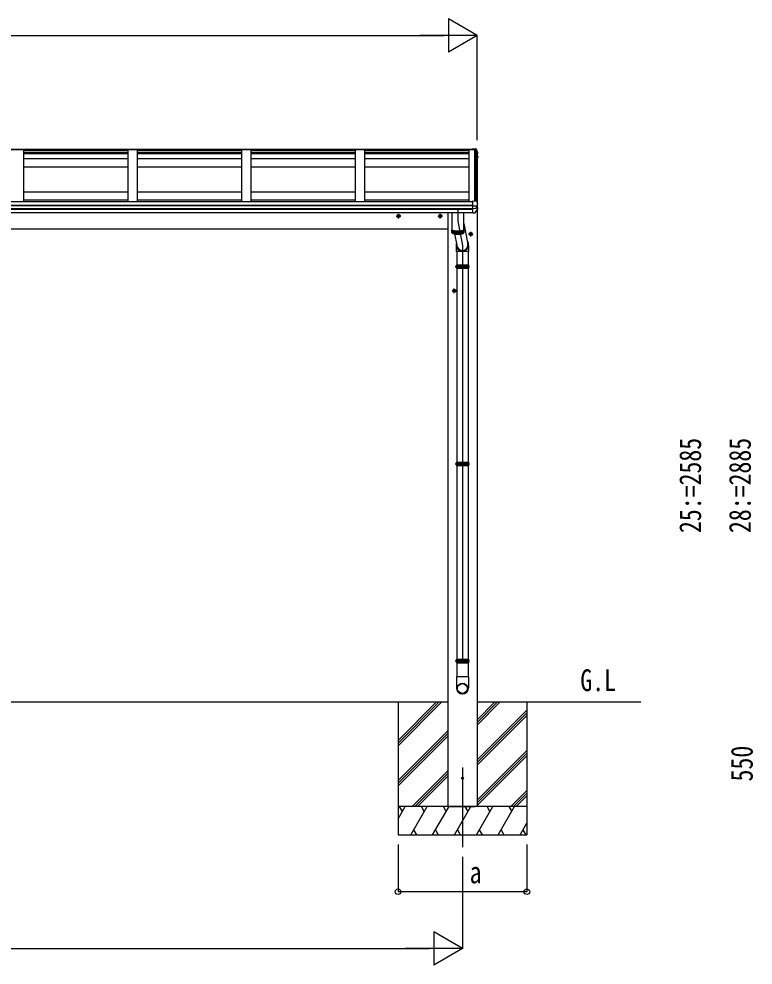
# Model space of a CAD drawing. Units: millimetres, scale not verified. Extents: x -14718 to 14718, y -10395 to 10395.
# Drawn here: x -6586 to -2710, y -6225 to -1229 of the extents above; entities that cross this region are included whole.
import ezdxf
from ezdxf.enums import TextEntityAlignment as Align

# ---------------------------------------------------------------- set-up
doc = ezdxf.new("R2010")
doc.units = ezdxf.units.MM
doc.header["$LTSCALE"] = 50
for name, color, linetype in [('0-2_USER1', 3, 'Continuous'), ('0-3_YKK_12', 2, 'Continuous'), ('0-4_YKK_13', 4, 'Continuous'), ('0-5_YKK_A1', 4, 'Continuous'), ('0-6_YKK_D', 6, 'Continuous')]:
    doc.layers.add(name, color=color, linetype=linetype)
doc.styles.add('ＭＳ ゴシック', font='')
doc.styles.get('ＭＳ ゴシック').set_extended_font_data('MS Gothic')

msp = doc.modelspace()

# ---------------------------------------------------------------- linework, layer by layer
at = {"layer": '0-3_YKK_12'}
for p, q in [((-4244.43, -2425.26), (-4244.43, -4632.96)), ((-4244.43, -5181.55), (-4244.43, -5602.63))]:
    msp.add_line(p, q, dxfattribs=at)
msp.add_lwpolyline([(-4268.43, -2236.22), (-4268.43, -2297.25), (-4244.43, -2425.26)], dxfattribs=at)
at = {"layer": '0-4_YKK_13'}
for p, q in [((-4188.93, -1913.52), (-4188.93, -1913.51)), ((-4188.93, -1913.51), (-4174.77, -1914.29)), ((-4188.93, -1913.51), (-4188.93, -1915.95)), ((-4188.93, -1916.37), (-4188.93, -1915.95)), ((-4185.93, -1916.37), (-4188.93, -1916.37)), ((-4185.93, -1916.37), (-4185.93, -1919.6)), ((-4185.93, -1918.61), (-4175.1, -1919.22)), ((-4175.1, -1919.6), (-4185.93, -1919.6)), ((-4175.1, -1919.22), (-4174.73, -1916.74)), ((-4175.1, -1919.22), (-4175.1, -1919.64)), ((-4174.95, -1919.43), (-4174.73, -1917.94)), ((-4173.75, -1919.49), (-4174.95, -1919.43)), ((-4166.93, -1939.23), (-4166.36, -1939.12)), ((-4166.93, -1939.58), (-4166.36, -1939.47)), ((-4165.51, -1940.83), (-4166.93, -1941.11)), ((-4164.46, -1935.54), (-4164.46, -1939.56)), ((-4166.93, -1952.89), (-4165.79, -1953.03)), ((-4166.93, -1956.9), (-4165.11, -1957.26)), ((-4166.08, -1958.59), (-4166.93, -1958.43)), ((-4164.1, -1954.15), (-4164.09, -1954.21)), ((-4164.05, -1954.48), (-4164.05, -1958.53)), ((-4188.93, -2190.39), (-4188.93, -2190.07)), ((-4188.93, -2191.08), (-4188.93, -2190.39)), ((-4188.93, -2213.28), (-4188.93, -2191.08)), ((-4188.93, -2214.54), (-4188.93, -2213.28)), ((-4188.93, -2215.38), (-4188.93, -2214.54)), ((-4188.93, -2215.38), (-4174.14, -2215.48)), ((-4188.93, -2229.24), (-4188.93, -2215.38)), ((-4188.93, -2229.24), (-4174.14, -2229.04)), ((-4188.93, -2231.15), (-4188.93, -2229.24)), ((-4188.93, -2232.67), (-4188.93, -2231.15)), ((-4188.93, -2253.14), (-4188.93, -2232.67)), ((-4172.48, -2215.39), (-4166.1, -2214.6)), ((-4171.93, -2215.32), (-4171.93, -2229.11)), ((-4171.93, -2223.1), (-4164.7, -2224.51)), ((-4165.23, -2214.45), (-4165.16, -2214.44)), ((-4165.23, -2214.45), (-4165.23, -2214.45)), ((-4164.36, -2213.46), (-4164.36, -2206.95)), ((-4163.89, -2232.02), (-4163.89, -2225.49)), ((-4570.42, -2269.8), (-4593.42, -2269.8)), ((-4581.92, -2282.31), (-4581.92, -2257.29)), ((-4350.42, -2269.8), (-4373.42, -2269.8)), ((-4361.92, -2282.31), (-4361.92, -2257.29)), ((-4300.43, -2250.76), (-4300.43, -2340.41)), ((-4236.43, -2340.41), (-4236.43, -2250.76)), ((-4188.93, -2253.55), (-4177.34, -2252.92)), ((-4188.93, -2253.55), (-4188.93, -2253.14)), ((-4176.55, -2252.46), (-4176.56, -2252.48)), ((-4300.43, -2341.38), (-4300.43, -2356.83)), ((-4299.85, -2358.38), (-4299.85, -2342.93)), ((-4298.61, -2344.12), (-4298.61, -2359.57)), ((-4296.8, -2360.66), (-4296.8, -2345.2)), ((-4294.43, -2346.2), (-4294.43, -2361.66)), ((-4291.56, -2362.55), (-4291.56, -2347.1)), ((-4288.25, -2363.33), (-4288.25, -2347.88)), ((-4247.13, -2347.55), (-4247.13, -2363.01)), ((-4244.03, -2346.73), (-4244.03, -2362.19)), ((-4241.41, -2345.81), (-4241.41, -2361.26)), ((-4239.31, -2344.81), (-4239.31, -2360.26)), ((-4237.78, -2343.76), (-4237.78, -2359.21)), ((-4236.43, -2308.29), (-4215.48, -2418.9)), ((-4236.43, -2356.83), (-4236.43, -2341.38)), ((-4286.62, -2363.65), (-4274.03, -2424.39)), ((-4284.54, -2348.53), (-4284.54, -2363.98)), ((-4280.53, -2349.04), (-4280.53, -2364.5)), ((-4276.29, -2349.4), (-4276.29, -2364.86)), ((-4271.89, -2349.61), (-4271.89, -2365.06)), ((-4267.43, -2349.65), (-4267.43, -2365.11)), ((-4262.99, -2349.53), (-4262.99, -2364.99)), ((-4258.66, -2349.26), (-4258.66, -2364.71)), ((-4254.52, -2348.83), (-4254.52, -2364.29)), ((-4250.65, -2348.26), (-4250.65, -2363.71)), ((-4188.92, -2364.8), (-4211.92, -2364.8)), ((-4200.42, -2377.31), (-4200.42, -2352.29)), ((-4277.82, -2424.74), (-4277.82, -2456.33)), ((-4211.82, -2425.16), (-4211.82, -2456.33)), ((-4211.82, -2456.33), (-4277.82, -2456.33)), ((-4274.28, -2456.33), (-4274.28, -2527.33)), ((-4214.58, -2456.33), (-4214.58, -2527.33)), ((-4282.43, -2536.33), (-4206.43, -2536.33)), ((-4277.03, -2529.33), (-4211.83, -2529.33)), ((-4277.03, -2543.33), (-4211.83, -2543.33)), ((-4276.43, -2527.33), (-4212.43, -2527.33)), ((-4276.43, -2527.33), (-4276.43, -2529.33)), ((-4276.43, -2543.33), (-4276.43, -2545.33)), ((-4276.43, -2545.33), (-4212.43, -2545.33)), ((-4274.28, -2545.33), (-4274.28, -3568.78)), ((-4214.58, -2545.33), (-4214.58, -3568.78)), ((-4212.43, -2527.33), (-4212.43, -2529.33)), ((-4212.43, -2543.33), (-4212.43, -2545.33)), ((-4275.92, -2664.8), (-4298.92, -2664.8)), ((-4287.42, -2677.31), (-4287.42, -2652.29)), ((-4282.43, -3577.78), (-4206.43, -3577.78)), ((-4277.03, -3570.78), (-4211.83, -3570.78)), ((-4277.03, -3584.78), (-4211.83, -3584.78)), ((-4276.43, -3568.78), (-4212.43, -3568.78)), ((-4276.43, -3568.78), (-4276.43, -3570.78)), ((-4276.43, -3584.78), (-4276.43, -3586.78)), ((-4276.43, -3586.78), (-4212.43, -3586.78)), ((-4274.28, -3586.78), (-4274.28, -4610.23)), ((-4214.58, -3586.78), (-4214.58, -4610.23)), ((-4212.43, -3568.78), (-4212.43, -3570.78)), ((-4212.43, -3584.78), (-4212.43, -3586.78)), ((-4282.43, -4619.23), (-4206.43, -4619.23)), ((-4277.03, -4612.23), (-4211.83, -4612.23)), ((-4277.03, -4626.23), (-4211.83, -4626.23)), ((-4276.43, -4610.23), (-4212.43, -4610.23)), ((-4276.43, -4610.23), (-4276.43, -4612.23)), ((-4276.43, -4626.23), (-4276.43, -4628.23)), ((-4276.43, -4628.23), (-4212.43, -4628.23)), ((-4274.28, -4628.23), (-4274.28, -4702.5)), ((-4214.58, -4628.23), (-4214.58, -4702.5)), ((-4212.43, -4610.23), (-4212.43, -4612.23)), ((-4212.43, -4626.23), (-4212.43, -4628.23)), ((-4212.58, -4702.5), (-4276.28, -4702.5)), ((-4276.28, -4702.5), (-4276.28, -4761.77)), ((-4212.58, -4702.5), (-4212.58, -4761.77))]:
    msp.add_line(p, q, dxfattribs=at)
for points in [[(-4188.93, -1915.95), (-4174.73, -1916.74), (-4174.73, -1917.94), (-4173.61, -1918)], [(-4175.03, -1919.64), (-4174.95, -1919.08), (-4174.95, -1919.43)], [(-4172.12, -1915.49), (-4167.88, -1926.1), (-4164.53, -1935.05), (-4164.47, -1935.32), (-4164.46, -1935.38)], [(-4172.12, -1919.06), (-4171.13, -1921.55), (-4170.15, -1924.05), (-4169.18, -1926.55), (-4168.22, -1929.05), (-4167.28, -1931.56), (-4166.35, -1934.08), (-4165.43, -1936.6), (-4164.53, -1939.13)], [(-4164.46, -1935.38), (-4164.46, -1935.49), (-4164.46, -1935.54)], [(-4164.23, -1959.17), (-4165.69, -1961.72), (-4166.93, -1963.84)], [(-4164.09, -1954.17), (-4164.06, -1954.34), (-4164.06, -1954.48)], [(-4188.93, -2190.07), (-4174.93, -2190.75), (-4174.93, -2185.1), (-4173.17, -2185.2)], [(-4172.29, -2185.82), (-4171.26, -2188.4), (-4170.24, -2190.99), (-4169.23, -2193.58), (-4168.24, -2196.18), (-4167.26, -2198.78), (-4166.3, -2201.39), (-4165.35, -2204), (-4164.41, -2206.62)], [(-4172.48, -2215.39), (-4172.73, -2215.42), (-4172.88, -2215.43)], [(-4167.71, -2214.68), (-4166.47, -2214.64), (-4165.23, -2214.45)], [(-4164.41, -2206.62), (-4164.37, -2206.83), (-4164.36, -2206.95)], [(-4581.92, -2277.31), (-4588.42, -2273.55), (-4588.42, -2266.05), (-4581.92, -2262.29)], [(-4581.92, -2277.31), (-4575.42, -2273.55), (-4575.42, -2266.05), (-4581.92, -2262.29)], [(-4361.92, -2277.31), (-4368.42, -2273.55), (-4368.42, -2266.05), (-4361.92, -2262.29)], [(-4361.92, -2277.31), (-4355.42, -2273.55), (-4355.42, -2266.05), (-4361.92, -2262.29)], [(-4300.43, -2340.41), (-4300.43, -2340.55), (-4300.32, -2341.11), (-4300.06, -2341.67), (-4299.66, -2342.22), (-4299.12, -2342.76), (-4298.44, -2343.29), (-4297.62, -2343.81), (-4296.67, -2344.31), (-4295.59, -2344.79), (-4294.38, -2345.26), (-4293.06, -2345.7), (-4291.62, -2346.12), (-4290.08, -2346.51), (-4288.44, -2346.87), (-4286.71, -2347.21), (-4284.9, -2347.51), (-4283.01, -2347.78), (-4281.05, -2348.02), (-4279.04, -2348.23), (-4276.97, -2348.39), (-4274.87, -2348.52), (-4272.74, -2348.62), (-4270.59, -2348.67), (-4268.43, -2348.69)], [(-4300.38, -2340.89), (-4300.39, -2340.96), (-4300.43, -2341.52), (-4300.32, -2342.08), (-4300.06, -2342.63), (-4299.66, -2343.18), (-4299.12, -2343.72), (-4298.44, -2344.25), (-4297.62, -2344.77), (-4296.67, -2345.27), (-4295.59, -2345.76), (-4294.38, -2346.22), (-4293.06, -2346.67), (-4291.62, -2347.08), (-4290.08, -2347.48), (-4288.44, -2347.84), (-4286.71, -2348.17), (-4284.9, -2348.48), (-4283.01, -2348.75), (-4281.05, -2348.99), (-4279.04, -2349.19), (-4276.97, -2349.36), (-4274.87, -2349.49), (-4272.74, -2349.58), (-4270.59, -2349.64), (-4268.43, -2349.66)], [(-4298.73, -2343.08), (-4298.28, -2343.54), (-4297.64, -2344.06), (-4296.86, -2344.57), (-4295.96, -2345.07), (-4294.92, -2345.55), (-4293.76, -2346), (-4292.48, -2346.44), (-4291.09, -2346.85), (-4289.59, -2347.24), (-4287.99, -2347.6), (-4286.31, -2347.93), (-4284.54, -2348.23), (-4282.69, -2348.5), (-4280.78, -2348.74), (-4278.81, -2348.94), (-4276.79, -2349.1), (-4274.74, -2349.23), (-4272.65, -2349.33), (-4270.55, -2349.38), (-4268.43, -2349.4)], [(-4268.43, -2348.69), (-4266.27, -2348.67), (-4264.12, -2348.62), (-4261.99, -2348.52), (-4259.89, -2348.39), (-4257.83, -2348.23), (-4255.81, -2348.02), (-4253.85, -2347.78), (-4251.96, -2347.51), (-4250.15, -2347.21), (-4248.42, -2346.87), (-4246.78, -2346.51), (-4245.24, -2346.12), (-4243.8, -2345.7), (-4242.48, -2345.26), (-4241.27, -2344.79), (-4240.19, -2344.31), (-4239.24, -2343.81), (-4238.42, -2343.29), (-4237.74, -2342.76), (-4237.2, -2342.22), (-4236.8, -2341.67), (-4236.54, -2341.11), (-4236.44, -2340.55), (-4236.43, -2340.41)], [(-4268.43, -2349.66), (-4266.27, -2349.64), (-4264.12, -2349.58), (-4261.99, -2349.49), (-4259.89, -2349.36), (-4257.83, -2349.19), (-4255.81, -2348.99), (-4253.85, -2348.75), (-4251.96, -2348.48), (-4250.15, -2348.17), (-4248.42, -2347.84), (-4246.78, -2347.48), (-4245.24, -2347.08), (-4243.8, -2346.67), (-4242.48, -2346.22), (-4241.27, -2345.76), (-4240.19, -2345.27), (-4239.24, -2344.77), (-4238.42, -2344.25), (-4237.74, -2343.72), (-4237.2, -2343.18), (-4236.8, -2342.63), (-4236.54, -2342.08), (-4236.44, -2341.52), (-4236.47, -2340.96), (-4236.49, -2340.89)], [(-4268.43, -2349.4), (-4266.32, -2349.38), (-4264.21, -2349.33), (-4262.12, -2349.23), (-4260.07, -2349.1), (-4258.05, -2348.94), (-4256.08, -2348.74), (-4254.17, -2348.5), (-4252.32, -2348.23), (-4250.55, -2347.93), (-4248.87, -2347.6), (-4247.27, -2347.24), (-4245.77, -2346.85), (-4244.38, -2346.44), (-4243.1, -2346), (-4241.94, -2345.55), (-4240.91, -2345.07), (-4240, -2344.57), (-4239.22, -2344.06), (-4238.58, -2343.54), (-4238.14, -2343.08)], [(-4300.43, -2356.83), (-4300.43, -2356.97), (-4300.32, -2357.53), (-4300.06, -2358.09), (-4299.66, -2358.64), (-4299.12, -2359.18), (-4298.44, -2359.71), (-4297.62, -2360.23), (-4296.67, -2360.73), (-4295.59, -2361.21), (-4294.38, -2361.68), (-4293.06, -2362.12), (-4291.62, -2362.54), (-4290.08, -2362.93), (-4288.44, -2363.29), (-4286.71, -2363.63), (-4284.9, -2363.93), (-4283.01, -2364.21), (-4281.05, -2364.44), (-4279.04, -2364.65), (-4276.97, -2364.81), (-4274.87, -2364.94), (-4272.74, -2365.04), (-4270.59, -2365.1), (-4268.43, -2365.11)], [(-4268.43, -2365.11), (-4266.27, -2365.1), (-4264.12, -2365.04), (-4261.99, -2364.94), (-4259.89, -2364.81), (-4257.83, -2364.65), (-4255.81, -2364.44), (-4253.85, -2364.21), (-4251.96, -2363.93), (-4250.15, -2363.63), (-4248.42, -2363.29), (-4246.78, -2362.93), (-4245.24, -2362.54), (-4243.8, -2362.12), (-4242.48, -2361.68), (-4241.27, -2361.21), (-4240.19, -2360.73), (-4239.24, -2360.23), (-4238.42, -2359.71), (-4237.74, -2359.18), (-4237.2, -2358.64), (-4236.8, -2358.09), (-4236.54, -2357.53), (-4236.44, -2356.97), (-4236.43, -2356.83)], [(-4200.42, -2372.31), (-4206.92, -2368.55), (-4206.92, -2361.05), (-4200.42, -2357.29)], [(-4200.42, -2372.31), (-4193.92, -2368.55), (-4193.92, -2361.05), (-4200.42, -2357.29)], [(-4287.42, -2672.31), (-4293.92, -2668.55), (-4293.92, -2661.05), (-4287.42, -2657.29)], [(-4287.42, -2672.31), (-4280.92, -2668.55), (-4280.92, -2661.05), (-4287.42, -2657.29)]]:
    msp.add_lwpolyline(points, dxfattribs=at)
for centre, radius in [((-4581.92, -2269.8), 8.5), ((-4581.92, -2269.8), 7.7), ((-4581.92, -2269.8), 6.5), ((-4361.92, -2269.8), 8.5), ((-4361.92, -2269.8), 7.7), ((-4361.92, -2269.8), 6.5), ((-4200.42, -2364.8), 8.5), ((-4200.42, -2364.8), 7.7), ((-4200.42, -2364.8), 6.5), ((-4287.42, -2664.8), 8.5), ((-4287.42, -2664.8), 7.7), ((-4287.42, -2664.8), 6.5), ((-4244.43, -5237.5), 5)]:
    msp.add_circle(centre, radius, dxfattribs=at)
for centre, radius, start, end in [((-4174.35, -1916.87), 2.62, 31.83445, 99.24), ((-4173.77, -1919.79), 0.3, 21.99494, 87.04231), ((-4173.7, -1919.7), 1.7, 22.00225, 87.0423), ((-4635.87, -2106.05), 498.52, 19.56907, 21.95354), ((-4166.42, -1938.83), 0.3, 280.95393, 327.06409), ((-4166.42, -1939.18), 0.299, 280.88931, 19.51522), ((-4165.75, -1939.56), 1.3, 280.88938, 19.44863), ((-4598.69, -1710.28), 499.04, 329.90411, 330.14673), ((-4598.69, -1710.62), 499.04, 329.90411, 330.14673), ((-4166.13, -1958.89), 0.299, 330.19129, 79.12168), ((-4165.81, -1955.37), 2.32, 60.30373, 87.34859), ((-4165.36, -1954.44), 1.3, 10.02543, 80.23195), ((-4165.35, -1958.53), 1.3, 330.27138, 79.1216), ((-4173.22, -2186.19), 1, 22.05378, 87.04045), ((-4558.83, -1998.31), 459.05, 326.38357, 329.32444), ((-4171.59, -2212.76), 16.37, 265.48312, 268.58725), ((-4165.36, -2213.46), 1, 281.45361, 0), ((-4164.89, -2225.49), 0.998, 0.05121, 79.086), ((-4164.89, -2232.02), 1, 329.32149, 0), ((-4177.4, -2251.92), 1, 273.10735, 326.38063), ((-4250.18, -2536.33), 27.75, 165.38919, 194.61079), ((-4238.68, -2536.33), 27.75, 0, 14.61083), ((-4238.68, -2536.33), 27.75, 345.38917, 0), ((-4250.18, -3577.78), 27.75, 165.38919, 194.61079), ((-4238.68, -3577.78), 27.75, 0, 14.61083), ((-4238.68, -3577.78), 27.75, 345.38917, 0), ((-4250.18, -4619.23), 27.75, 165.38919, 194.61079), ((-4238.68, -4619.23), 27.75, 0, 14.61083), ((-4238.68, -4619.23), 27.75, 345.38917, 0), ((-4245.28, -4761.77), 31, 180, 270), ((-4243.58, -4761.77), 31, 270, 0)]:
    msp.add_arc(centre, radius, start, end, dxfattribs=at)
for centre, major_axis, ratio, start_param, end_param in [((-4172.78, -2207.87), (9.96, 2.12), 0.734427, 4.4222801, 4.5475838), ((-4172.78, -2236.64), (-9.97, 1.96), 0.736539, 4.8664216, 4.9917253), ((-4172.93, -2228.92), (-1, 0.195), 0.067217, 2.8005545, 3.1546872), ((-4244.82, -2421.65), (-33, -3.09), 0.972144, 5.9483105, 9.9868542), ((-4244.75, -2421.65), (-2.75, 29.4), 0.995638, 1.5340799, 4.7830083)]:
    msp.add_ellipse(centre, major_axis=major_axis, ratio=ratio, start_param=start_param, end_param=end_param, dxfattribs=at)
for major_axis in [(-28.29, 0), (-25.83, 0)]:
    msp.add_ellipse((-4244.43, -4764.59), major_axis=major_axis, ratio=0.996195, dxfattribs=at)
at = {"layer": '0-5_YKK_A1'}
for p, q in [((-10185.93, -1918.07), (-4185.93, -1918.07)), ((-6560.93, -1919.64), (-6610.93, -1919.64)), ((-6560.93, -1919.64), (-6560.93, -2193.1)), ((-6010.93, -1925.12), (-6560.93, -1925.12)), ((-6010.93, -1935.15), (-6560.93, -1935.15)), ((-6010.93, -1940.01), (-6560.93, -1940.01)), ((-6010.93, -1941.52), (-6560.93, -1941.52)), ((-5960.93, -1919.64), (-6010.93, -1919.64)), ((-6010.93, -1919.64), (-6010.93, -2193.1)), ((-5960.93, -1919.64), (-5960.93, -2193.1)), ((-5410.93, -1925.12), (-5960.93, -1925.12)), ((-5410.93, -1935.15), (-5960.93, -1935.15)), ((-5410.93, -1940.01), (-5960.93, -1940.01)), ((-5410.93, -1941.52), (-5960.93, -1941.52)), ((-5360.93, -1919.64), (-5410.93, -1919.64)), ((-5410.93, -1919.64), (-5410.93, -2193.1)), ((-5360.93, -1919.64), (-5410.93, -1919.64)), ((-5360.93, -1919.64), (-5360.93, -2193.1)), ((-4810.93, -1925.12), (-5360.93, -1925.12)), ((-4810.93, -1935.15), (-5360.93, -1935.15)), ((-4810.93, -1940.01), (-5360.93, -1940.01)), ((-4810.93, -1941.52), (-5360.93, -1941.52)), ((-4760.93, -1919.64), (-4810.93, -1919.64)), ((-4810.93, -1919.64), (-4810.93, -2193.1)), ((-4760.93, -1919.64), (-4760.93, -2193.1)), ((-4210.93, -1925.12), (-4760.93, -1925.12)), ((-4210.93, -1935.15), (-4760.93, -1935.15)), ((-4210.93, -1940.01), (-4760.93, -1940.01)), ((-4210.93, -1941.52), (-4760.93, -1941.52)), ((-4174.05, -1919.64), (-4210.93, -1919.64)), ((-4210.93, -1919.64), (-4210.93, -2193.1)), ((-4185.93, -1919.64), (-4185.93, -1916.37)), ((-4179.63, -2190.52), (-4179.63, -1919.64)), ((-4166.93, -1938.2), (-4174.05, -1919.64)), ((-4173.93, -1919.96), (-4173.93, -2185.16)), ((-4166.93, -1938.2), (-4166.93, -2199.67)), ((-6010.93, -1968.48), (-6560.93, -1968.48)), ((-5410.93, -1968.48), (-5960.93, -1968.48)), ((-4810.93, -1968.48), (-5360.93, -1968.48)), ((-4210.93, -1968.48), (-4760.93, -1968.48)), ((-6010.93, -2011), (-6560.93, -2011)), ((-5410.93, -2011), (-5960.93, -2011)), ((-4810.93, -2011), (-5360.93, -2011)), ((-4210.93, -2011), (-4760.93, -2011)), ((-6010.93, -2144.2), (-6560.93, -2144.2)), ((-5410.93, -2144.2), (-5960.93, -2144.2)), ((-4810.93, -2144.2), (-5360.93, -2144.2)), ((-4210.93, -2144.2), (-4760.93, -2144.2)), ((-10182.93, -2193.1), (-4188.93, -2193.1)), ((-6010.93, -2186.71), (-6560.93, -2186.71)), ((-5410.93, -2186.71), (-5960.93, -2186.71)), ((-4810.93, -2186.71), (-5360.93, -2186.71)), ((-4210.93, -2186.71), (-4760.93, -2186.71)), ((-10182.93, -2212.63), (-4188.93, -2212.63)), ((-10182.93, -2213.53), (-4188.93, -2213.53)), ((-10182.93, -2230.77), (-4188.93, -2230.77)), ((-10182.93, -2232.73), (-4188.93, -2232.73)), ((-4166.93, -2214.7), (-4166.93, -2224.07)), ((-10182.93, -2250.76), (-4188.93, -2250.76)), ((-10050.43, -2337.5), (-4321.43, -2337.5)), ((-4321.43, -4837.5), (-10050.43, -4837.5)), ((-4584.43, -4837.5), (-4584.43, -5537.5)), ((-4584.43, -5038.48), (-4383.45, -4837.5)), ((-4584.43, -5052.62), (-4369.31, -4837.5)), ((-4584.43, -5066.76), (-4355.17, -4837.5)), ((-3301.91, -4837.5), (-4167.43, -4837.5)), ((-4167.43, -4958.13), (-4046.8, -4837.5)), ((-4167.43, -4943.99), (-4060.94, -4837.5)), ((-4166.93, -4929.35), (-4075.08, -4837.5)), ((-3904.43, -4837.5), (-3904.43, -5537.5)), ((-4167.43, -5141.98), (-3904.43, -4878.98)), ((-4167.43, -5156.12), (-3904.43, -4893.12)), ((-4167.43, -5170.26), (-3904.43, -4907.26)), ((-4584.43, -5250.61), (-4321.43, -4987.61)), ((-4584.43, -5264.75), (-4321.43, -5001.75)), ((-4584.43, -5278.89), (-4321.43, -5015.9)), ((-4167.43, -5354.11), (-3904.43, -5091.11)), ((-4167.43, -5368.25), (-3904.43, -5105.25)), ((-4167.43, -5382.39), (-3904.43, -5119.39)), ((-4509.19, -5387.5), (-4321.43, -5199.74)), ((-4495.05, -5387.5), (-4321.43, -5213.88)), ((-4480.9, -5387.5), (-4321.43, -5228.03)), ((-3988.69, -5387.5), (-3904.43, -5303.24)), ((-3974.55, -5387.5), (-3904.43, -5317.38)), ((-3960.4, -5387.5), (-3904.43, -5331.53)), ((-3904.43, -5387.5), (-4584.43, -5387.5)), ((-4584.43, -5453.58), (-4546.28, -5387.5)), ((-4561.28, -5413.48), (-4576.28, -5387.5)), ((-4517.41, -5537.5), (-4430.81, -5387.5)), ((-4445.81, -5413.48), (-4460.81, -5387.5)), ((-4401.94, -5537.5), (-4315.34, -5387.5)), ((-4330.34, -5413.48), (-4345.34, -5387.5)), ((-4166.93, -5387.5), (-4321.93, -5387.5)), ((-4311.93, -5387.5), (-4176.93, -5387.5)), ((-4286.47, -5537.5), (-4199.87, -5387.5)), ((-4214.87, -5413.48), (-4229.87, -5387.5)), ((-4171, -5537.5), (-4084.4, -5387.5)), ((-4099.4, -5413.48), (-4114.4, -5387.5)), ((-4055.53, -5537.5), (-3968.93, -5387.5)), ((-3998.93, -5387.5), (-3983.93, -5413.48)), ((-3940.06, -5537.5), (-3904.43, -5475.78)), ((-4584.43, -5537.5), (-3904.43, -5537.5)), ((-4502.42, -5511.52), (-4487.42, -5537.5)), ((-4386.94, -5511.52), (-4371.94, -5537.5)), ((-4271.47, -5511.52), (-4256.48, -5537.5)), ((-4156, -5511.52), (-4141.01, -5537.5)), ((-4040.53, -5511.52), (-4025.54, -5537.5)), ((-3925.06, -5511.52), (-3910.07, -5537.5))]:
    msp.add_line(p, q, dxfattribs=at)
for points in [[(-10185.93, -1919.64), (-10185.93, -1916.37), (-4185.93, -1916.37)], [(-4167.43, -2237.35), (-4167.43, -4837.5), (-4167.43, -5387.5)], [(-4321.43, -2250.6), (-4321.43, -4837.5), (-4321.43, -5387.5)]]:
    msp.add_lwpolyline(points, dxfattribs=at)
at = {"layer": '0-6_YKK_D'}
for p, q in [((-4166.93, -1316.37), (-4318.49, -1228.87)), ((-4318.49, -1228.87), (-4318.49, -1403.87)), ((-10029.93, -1316.37), (-4341.93, -1316.37)), ((-4166.93, -1316.37), (-4470.04, -1316.37)), ((-4166.93, -1316.37), (-4318.49, -1403.87)), ((-4166.93, -1868.93), (-4166.93, -1315.37)), ((-4584.43, -5587.5), (-4584.43, -5838.5)), ((-3904.43, -5587.5), (-3904.43, -5838.5)), ((-4244.43, -5652.63), (-4244.43, -6138.5)), ((-3904.43, -5837.5), (-4584.43, -5837.5)), ((-4244.43, -6137.5), (-4395.99, -6050)), ((-4395.99, -6050), (-4395.99, -6225)), ((-9952.43, -6137.5), (-4419.43, -6137.5)), ((-4244.43, -6137.5), (-4547.54, -6137.5)), ((-4244.43, -6137.5), (-4395.99, -6225))]:
    msp.add_line(p, q, dxfattribs=at)
for centre in [(-4584.43, -5837.5), (-3904.43, -5837.5)]:
    msp.add_circle(centre, 14.88, dxfattribs=at)

# ---------------------------------------------------------------- texts
at = {"layer": '0-2_USER1', "style": 'ＭＳ ゴシック', "width": 0.8}
msp.add_text('G.L', height=115.5, dxfattribs=at).set_placement((-3622.18, -4813.23), align=Align.BOTTOM_LEFT)
at = {"layer": '0-6_YKK_D', "style": 'ＭＳ ゴシック', "width": 0.8}
for s, p in [('25:=2585', (-2949.93, -3943.8)), ('28:=2885', (-2687.43, -3943.8)), ('550', (-2677.43, -5255.3))]:
    msp.add_text(s, height=115.5, rotation=90, dxfattribs=at).set_placement(p, align=Align.BOTTOM_LEFT)
msp.add_text('a', height=115.5, dxfattribs=at).set_placement((-4206.49, -5827.5), align=Align.BOTTOM_LEFT)

doc.saveas('drawing.dxf')
